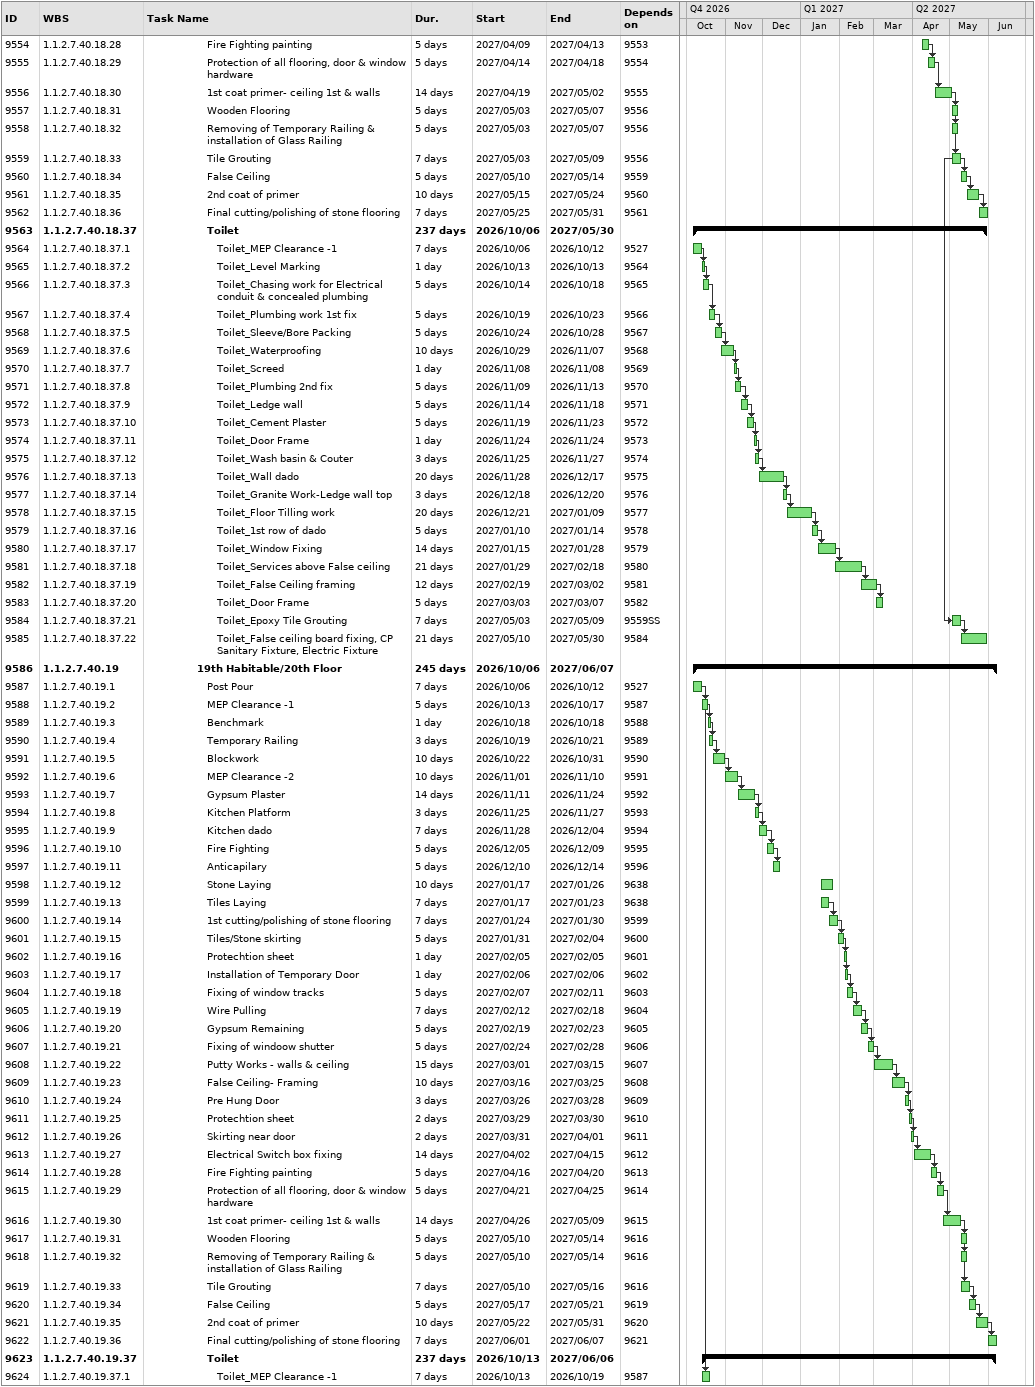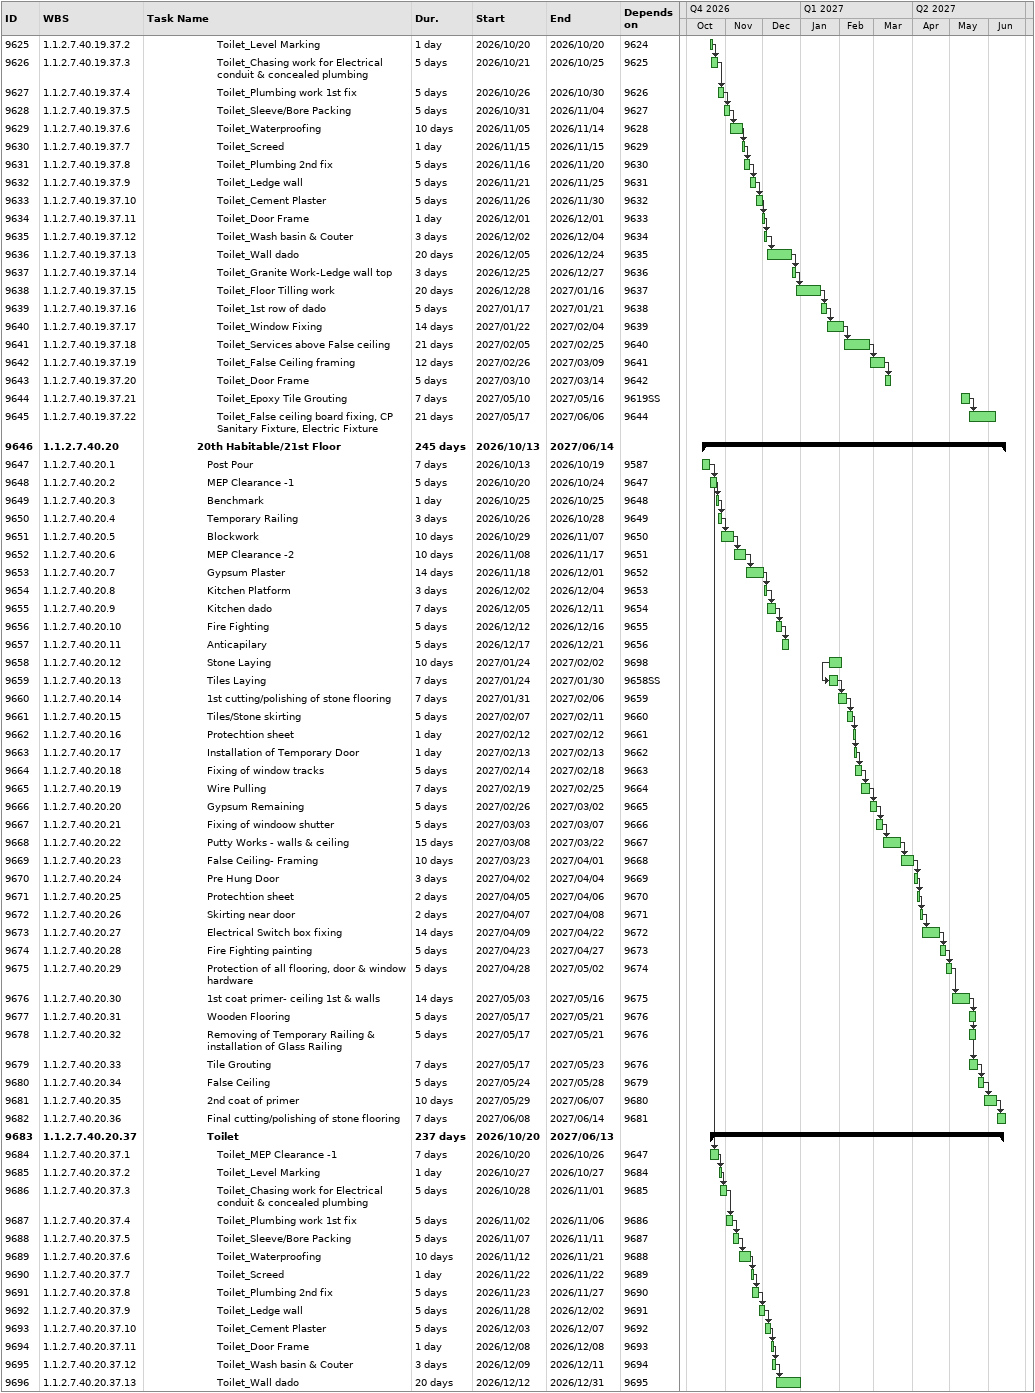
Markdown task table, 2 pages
| ID | WBS | Task | Duration | Start | Finish | Predecessors |
|---|---|---|---|---|---|---|
| 9554 | 1.1.2.7.40.18.28 | Fire Fighting painting | 5d | 2027-04-09 | 2027-04-13 | 9553 |
| 9555 | 1.1.2.7.40.18.29 | Protection of all flooring, door & window hardware | 5d | 2027-04-14 | 2027-04-18 | 9554 |
| 9556 | 1.1.2.7.40.18.30 | 1st coat primer- ceiling 1st & walls | 14d | 2027-04-19 | 2027-05-02 | 9555 |
| 9557 | 1.1.2.7.40.18.31 | Wooden Flooring | 5d | 2027-05-03 | 2027-05-07 | 9556 |
| 9558 | 1.1.2.7.40.18.32 | Removing of Temporary Railing & installation of Glass Railing | 5d | 2027-05-03 | 2027-05-07 | 9556 |
| 9559 | 1.1.2.7.40.18.33 | Tile Grouting | 7d | 2027-05-03 | 2027-05-09 | 9556 |
| 9560 | 1.1.2.7.40.18.34 | False Ceiling | 5d | 2027-05-10 | 2027-05-14 | 9559 |
| 9561 | 1.1.2.7.40.18.35 | 2nd coat of primer | 10d | 2027-05-15 | 2027-05-24 | 9560 |
| 9562 | 1.1.2.7.40.18.36 | Final cutting/polishing of stone flooring | 7d | 2027-05-25 | 2027-05-31 | 9561 |
| 9563 | 1.1.2.7.40.18.37 | **Toilet** | 237d | 2026-10-06 | 2027-05-30 |  |
| 9564 | 1.1.2.7.40.18.37.1 | Toilet_MEP Clearance -1 | 7d | 2026-10-06 | 2026-10-12 | 9527 |
| 9565 | 1.1.2.7.40.18.37.2 | Toilet_Level Marking | 1d | 2026-10-13 | 2026-10-13 | 9564 |
| 9566 | 1.1.2.7.40.18.37.3 | Toilet_Chasing work for Electrical conduit & concealed plumbing | 5d | 2026-10-14 | 2026-10-18 | 9565 |
| 9567 | 1.1.2.7.40.18.37.4 | Toilet_Plumbing work 1st fix | 5d | 2026-10-19 | 2026-10-23 | 9566 |
| 9568 | 1.1.2.7.40.18.37.5 | Toilet_Sleeve/Bore Packing | 5d | 2026-10-24 | 2026-10-28 | 9567 |
| 9569 | 1.1.2.7.40.18.37.6 | Toilet_Waterproofing | 10d | 2026-10-29 | 2026-11-07 | 9568 |
| 9570 | 1.1.2.7.40.18.37.7 | Toilet_Screed | 1d | 2026-11-08 | 2026-11-08 | 9569 |
| 9571 | 1.1.2.7.40.18.37.8 | Toilet_Plumbing 2nd fix | 5d | 2026-11-09 | 2026-11-13 | 9570 |
| 9572 | 1.1.2.7.40.18.37.9 | Toilet_Ledge wall | 5d | 2026-11-14 | 2026-11-18 | 9571 |
| 9573 | 1.1.2.7.40.18.37.10 | Toilet_Cement Plaster | 5d | 2026-11-19 | 2026-11-23 | 9572 |
| 9574 | 1.1.2.7.40.18.37.11 | Toilet_Door Frame | 1d | 2026-11-24 | 2026-11-24 | 9573 |
| 9575 | 1.1.2.7.40.18.37.12 | Toilet_Wash basin & Couter | 3d | 2026-11-25 | 2026-11-27 | 9574 |
| 9576 | 1.1.2.7.40.18.37.13 | Toilet_Wall dado | 20d | 2026-11-28 | 2026-12-17 | 9575 |
| 9577 | 1.1.2.7.40.18.37.14 | Toilet_Granite Work-Ledge wall top | 3d | 2026-12-18 | 2026-12-20 | 9576 |
| 9578 | 1.1.2.7.40.18.37.15 | Toilet_Floor Tilling work | 20d | 2026-12-21 | 2027-01-09 | 9577 |
| 9579 | 1.1.2.7.40.18.37.16 | Toilet_1st row of dado | 5d | 2027-01-10 | 2027-01-14 | 9578 |
| 9580 | 1.1.2.7.40.18.37.17 | Toilet_Window Fixing | 14d | 2027-01-15 | 2027-01-28 | 9579 |
| 9581 | 1.1.2.7.40.18.37.18 | Toilet_Services above False ceiling | 21d | 2027-01-29 | 2027-02-18 | 9580 |
| 9582 | 1.1.2.7.40.18.37.19 | Toilet_False Ceiling framing | 12d | 2027-02-19 | 2027-03-02 | 9581 |
| 9583 | 1.1.2.7.40.18.37.20 | Toilet_Door Frame | 5d | 2027-03-03 | 2027-03-07 | 9582 |
| 9584 | 1.1.2.7.40.18.37.21 | Toilet_Epoxy Tile Grouting | 7d | 2027-05-03 | 2027-05-09 | 9559SS |
| 9585 | 1.1.2.7.40.18.37.22 | Toilet_False ceiling board fixing, CP Sanitary Fixture, Electric Fixture | 21d | 2027-05-10 | 2027-05-30 | 9584 |
| 9586 | 1.1.2.7.40.19 | **19th Habitable/20th Floor** | 245d | 2026-10-06 | 2027-06-07 |  |
| 9587 | 1.1.2.7.40.19.1 | Post Pour | 7d | 2026-10-06 | 2026-10-12 | 9527 |
| 9588 | 1.1.2.7.40.19.2 | MEP Clearance -1 | 5d | 2026-10-13 | 2026-10-17 | 9587 |
| 9589 | 1.1.2.7.40.19.3 | Benchmark | 1d | 2026-10-18 | 2026-10-18 | 9588 |
| 9590 | 1.1.2.7.40.19.4 | Temporary Railing | 3d | 2026-10-19 | 2026-10-21 | 9589 |
| 9591 | 1.1.2.7.40.19.5 | Blockwork | 10d | 2026-10-22 | 2026-10-31 | 9590 |
| 9592 | 1.1.2.7.40.19.6 | MEP Clearance -2 | 10d | 2026-11-01 | 2026-11-10 | 9591 |
| 9593 | 1.1.2.7.40.19.7 | Gypsum Plaster | 14d | 2026-11-11 | 2026-11-24 | 9592 |
| 9594 | 1.1.2.7.40.19.8 | Kitchen Platform | 3d | 2026-11-25 | 2026-11-27 | 9593 |
| 9595 | 1.1.2.7.40.19.9 | Kitchen dado | 7d | 2026-11-28 | 2026-12-04 | 9594 |
| 9596 | 1.1.2.7.40.19.10 | Fire Fighting | 5d | 2026-12-05 | 2026-12-09 | 9595 |
| 9597 | 1.1.2.7.40.19.11 | Anticapilary | 5d | 2026-12-10 | 2026-12-14 | 9596 |
| 9598 | 1.1.2.7.40.19.12 | Stone Laying | 10d | 2027-01-17 | 2027-01-26 | 9638 |
| 9599 | 1.1.2.7.40.19.13 | Tiles Laying | 7d | 2027-01-17 | 2027-01-23 | 9638 |
| 9600 | 1.1.2.7.40.19.14 | 1st cutting/polishing of stone flooring | 7d | 2027-01-24 | 2027-01-30 | 9599 |
| 9601 | 1.1.2.7.40.19.15 | Tiles/Stone skirting | 5d | 2027-01-31 | 2027-02-04 | 9600 |
| 9602 | 1.1.2.7.40.19.16 | Protechtion sheet | 1d | 2027-02-05 | 2027-02-05 | 9601 |
| 9603 | 1.1.2.7.40.19.17 | Installation of Temporary Door | 1d | 2027-02-06 | 2027-02-06 | 9602 |
| 9604 | 1.1.2.7.40.19.18 | Fixing of window tracks | 5d | 2027-02-07 | 2027-02-11 | 9603 |
| 9605 | 1.1.2.7.40.19.19 | Wire Pulling | 7d | 2027-02-12 | 2027-02-18 | 9604 |
| 9606 | 1.1.2.7.40.19.20 | Gypsum Remaining | 5d | 2027-02-19 | 2027-02-23 | 9605 |
| 9607 | 1.1.2.7.40.19.21 | Fixing of windoow shutter | 5d | 2027-02-24 | 2027-02-28 | 9606 |
| 9608 | 1.1.2.7.40.19.22 | Putty Works - walls & ceiling | 15d | 2027-03-01 | 2027-03-15 | 9607 |
| 9609 | 1.1.2.7.40.19.23 | False Ceiling- Framing | 10d | 2027-03-16 | 2027-03-25 | 9608 |
| 9610 | 1.1.2.7.40.19.24 | Pre Hung Door | 3d | 2027-03-26 | 2027-03-28 | 9609 |
| 9611 | 1.1.2.7.40.19.25 | Protechtion sheet | 2d | 2027-03-29 | 2027-03-30 | 9610 |
| 9612 | 1.1.2.7.40.19.26 | Skirting near door | 2d | 2027-03-31 | 2027-04-01 | 9611 |
| 9613 | 1.1.2.7.40.19.27 | Electrical Switch box fixing | 14d | 2027-04-02 | 2027-04-15 | 9612 |
| 9614 | 1.1.2.7.40.19.28 | Fire Fighting painting | 5d | 2027-04-16 | 2027-04-20 | 9613 |
| 9615 | 1.1.2.7.40.19.29 | Protection of all flooring, door & window hardware | 5d | 2027-04-21 | 2027-04-25 | 9614 |
| 9616 | 1.1.2.7.40.19.30 | 1st coat primer- ceiling 1st & walls | 14d | 2027-04-26 | 2027-05-09 | 9615 |
| 9617 | 1.1.2.7.40.19.31 | Wooden Flooring | 5d | 2027-05-10 | 2027-05-14 | 9616 |
| 9618 | 1.1.2.7.40.19.32 | Removing of Temporary Railing & installation of Glass Railing | 5d | 2027-05-10 | 2027-05-14 | 9616 |
| 9619 | 1.1.2.7.40.19.33 | Tile Grouting | 7d | 2027-05-10 | 2027-05-16 | 9616 |
| 9620 | 1.1.2.7.40.19.34 | False Ceiling | 5d | 2027-05-17 | 2027-05-21 | 9619 |
| 9621 | 1.1.2.7.40.19.35 | 2nd coat of primer | 10d | 2027-05-22 | 2027-05-31 | 9620 |
| 9622 | 1.1.2.7.40.19.36 | Final cutting/polishing of stone flooring | 7d | 2027-06-01 | 2027-06-07 | 9621 |
| 9623 | 1.1.2.7.40.19.37 | **Toilet** | 237d | 2026-10-13 | 2027-06-06 |  |
| 9624 | 1.1.2.7.40.19.37.1 | Toilet_MEP Clearance -1 | 7d | 2026-10-13 | 2026-10-19 | 9587 |
| 9625 | 1.1.2.7.40.19.37.2 | Toilet_Level Marking | 1d | 2026-10-20 | 2026-10-20 | 9624 |
| 9626 | 1.1.2.7.40.19.37.3 | Toilet_Chasing work for Electrical conduit & concealed plumbing | 5d | 2026-10-21 | 2026-10-25 | 9625 |
| 9627 | 1.1.2.7.40.19.37.4 | Toilet_Plumbing work 1st fix | 5d | 2026-10-26 | 2026-10-30 | 9626 |
| 9628 | 1.1.2.7.40.19.37.5 | Toilet_Sleeve/Bore Packing | 5d | 2026-10-31 | 2026-11-04 | 9627 |
| 9629 | 1.1.2.7.40.19.37.6 | Toilet_Waterproofing | 10d | 2026-11-05 | 2026-11-14 | 9628 |
| 9630 | 1.1.2.7.40.19.37.7 | Toilet_Screed | 1d | 2026-11-15 | 2026-11-15 | 9629 |
| 9631 | 1.1.2.7.40.19.37.8 | Toilet_Plumbing 2nd fix | 5d | 2026-11-16 | 2026-11-20 | 9630 |
| 9632 | 1.1.2.7.40.19.37.9 | Toilet_Ledge wall | 5d | 2026-11-21 | 2026-11-25 | 9631 |
| 9633 | 1.1.2.7.40.19.37.10 | Toilet_Cement Plaster | 5d | 2026-11-26 | 2026-11-30 | 9632 |
| 9634 | 1.1.2.7.40.19.37.11 | Toilet_Door Frame | 1d | 2026-12-01 | 2026-12-01 | 9633 |
| 9635 | 1.1.2.7.40.19.37.12 | Toilet_Wash basin & Couter | 3d | 2026-12-02 | 2026-12-04 | 9634 |
| 9636 | 1.1.2.7.40.19.37.13 | Toilet_Wall dado | 20d | 2026-12-05 | 2026-12-24 | 9635 |
| 9637 | 1.1.2.7.40.19.37.14 | Toilet_Granite Work-Ledge wall top | 3d | 2026-12-25 | 2026-12-27 | 9636 |
| 9638 | 1.1.2.7.40.19.37.15 | Toilet_Floor Tilling work | 20d | 2026-12-28 | 2027-01-16 | 9637 |
| 9639 | 1.1.2.7.40.19.37.16 | Toilet_1st row of dado | 5d | 2027-01-17 | 2027-01-21 | 9638 |
| 9640 | 1.1.2.7.40.19.37.17 | Toilet_Window Fixing | 14d | 2027-01-22 | 2027-02-04 | 9639 |
| 9641 | 1.1.2.7.40.19.37.18 | Toilet_Services above False ceiling | 21d | 2027-02-05 | 2027-02-25 | 9640 |
| 9642 | 1.1.2.7.40.19.37.19 | Toilet_False Ceiling framing | 12d | 2027-02-26 | 2027-03-09 | 9641 |
| 9643 | 1.1.2.7.40.19.37.20 | Toilet_Door Frame | 5d | 2027-03-10 | 2027-03-14 | 9642 |
| 9644 | 1.1.2.7.40.19.37.21 | Toilet_Epoxy Tile Grouting | 7d | 2027-05-10 | 2027-05-16 | 9619SS |
| 9645 | 1.1.2.7.40.19.37.22 | Toilet_False ceiling board fixing, CP Sanitary Fixture, Electric Fixture | 21d | 2027-05-17 | 2027-06-06 | 9644 |
| 9646 | 1.1.2.7.40.20 | **20th Habitable/21st Floor** | 245d | 2026-10-13 | 2027-06-14 |  |
| 9647 | 1.1.2.7.40.20.1 | Post Pour | 7d | 2026-10-13 | 2026-10-19 | 9587 |
| 9648 | 1.1.2.7.40.20.2 | MEP Clearance -1 | 5d | 2026-10-20 | 2026-10-24 | 9647 |
| 9649 | 1.1.2.7.40.20.3 | Benchmark | 1d | 2026-10-25 | 2026-10-25 | 9648 |
| 9650 | 1.1.2.7.40.20.4 | Temporary Railing | 3d | 2026-10-26 | 2026-10-28 | 9649 |
| 9651 | 1.1.2.7.40.20.5 | Blockwork | 10d | 2026-10-29 | 2026-11-07 | 9650 |
| 9652 | 1.1.2.7.40.20.6 | MEP Clearance -2 | 10d | 2026-11-08 | 2026-11-17 | 9651 |
| 9653 | 1.1.2.7.40.20.7 | Gypsum Plaster | 14d | 2026-11-18 | 2026-12-01 | 9652 |
| 9654 | 1.1.2.7.40.20.8 | Kitchen Platform | 3d | 2026-12-02 | 2026-12-04 | 9653 |
| 9655 | 1.1.2.7.40.20.9 | Kitchen dado | 7d | 2026-12-05 | 2026-12-11 | 9654 |
| 9656 | 1.1.2.7.40.20.10 | Fire Fighting | 5d | 2026-12-12 | 2026-12-16 | 9655 |
| 9657 | 1.1.2.7.40.20.11 | Anticapilary | 5d | 2026-12-17 | 2026-12-21 | 9656 |
| 9658 | 1.1.2.7.40.20.12 | Stone Laying | 10d | 2027-01-24 | 2027-02-02 | 9698 |
| 9659 | 1.1.2.7.40.20.13 | Tiles Laying | 7d | 2027-01-24 | 2027-01-30 | 9658SS |
| 9660 | 1.1.2.7.40.20.14 | 1st cutting/polishing of stone flooring | 7d | 2027-01-31 | 2027-02-06 | 9659 |
| 9661 | 1.1.2.7.40.20.15 | Tiles/Stone skirting | 5d | 2027-02-07 | 2027-02-11 | 9660 |
| 9662 | 1.1.2.7.40.20.16 | Protechtion sheet | 1d | 2027-02-12 | 2027-02-12 | 9661 |
| 9663 | 1.1.2.7.40.20.17 | Installation of Temporary Door | 1d | 2027-02-13 | 2027-02-13 | 9662 |
| 9664 | 1.1.2.7.40.20.18 | Fixing of window tracks | 5d | 2027-02-14 | 2027-02-18 | 9663 |
| 9665 | 1.1.2.7.40.20.19 | Wire Pulling | 7d | 2027-02-19 | 2027-02-25 | 9664 |
| 9666 | 1.1.2.7.40.20.20 | Gypsum Remaining | 5d | 2027-02-26 | 2027-03-02 | 9665 |
| 9667 | 1.1.2.7.40.20.21 | Fixing of windoow shutter | 5d | 2027-03-03 | 2027-03-07 | 9666 |
| 9668 | 1.1.2.7.40.20.22 | Putty Works - walls & ceiling | 15d | 2027-03-08 | 2027-03-22 | 9667 |
| 9669 | 1.1.2.7.40.20.23 | False Ceiling- Framing | 10d | 2027-03-23 | 2027-04-01 | 9668 |
| 9670 | 1.1.2.7.40.20.24 | Pre Hung Door | 3d | 2027-04-02 | 2027-04-04 | 9669 |
| 9671 | 1.1.2.7.40.20.25 | Protechtion sheet | 2d | 2027-04-05 | 2027-04-06 | 9670 |
| 9672 | 1.1.2.7.40.20.26 | Skirting near door | 2d | 2027-04-07 | 2027-04-08 | 9671 |
| 9673 | 1.1.2.7.40.20.27 | Electrical Switch box fixing | 14d | 2027-04-09 | 2027-04-22 | 9672 |
| 9674 | 1.1.2.7.40.20.28 | Fire Fighting painting | 5d | 2027-04-23 | 2027-04-27 | 9673 |
| 9675 | 1.1.2.7.40.20.29 | Protection of all flooring, door & window hardware | 5d | 2027-04-28 | 2027-05-02 | 9674 |
| 9676 | 1.1.2.7.40.20.30 | 1st coat primer- ceiling 1st & walls | 14d | 2027-05-03 | 2027-05-16 | 9675 |
| 9677 | 1.1.2.7.40.20.31 | Wooden Flooring | 5d | 2027-05-17 | 2027-05-21 | 9676 |
| 9678 | 1.1.2.7.40.20.32 | Removing of Temporary Railing & installation of Glass Railing | 5d | 2027-05-17 | 2027-05-21 | 9676 |
| 9679 | 1.1.2.7.40.20.33 | Tile Grouting | 7d | 2027-05-17 | 2027-05-23 | 9676 |
| 9680 | 1.1.2.7.40.20.34 | False Ceiling | 5d | 2027-05-24 | 2027-05-28 | 9679 |
| 9681 | 1.1.2.7.40.20.35 | 2nd coat of primer | 10d | 2027-05-29 | 2027-06-07 | 9680 |
| 9682 | 1.1.2.7.40.20.36 | Final cutting/polishing of stone flooring | 7d | 2027-06-08 | 2027-06-14 | 9681 |
| 9683 | 1.1.2.7.40.20.37 | **Toilet** | 237d | 2026-10-20 | 2027-06-13 |  |
| 9684 | 1.1.2.7.40.20.37.1 | Toilet_MEP Clearance -1 | 7d | 2026-10-20 | 2026-10-26 | 9647 |
| 9685 | 1.1.2.7.40.20.37.2 | Toilet_Level Marking | 1d | 2026-10-27 | 2026-10-27 | 9684 |
| 9686 | 1.1.2.7.40.20.37.3 | Toilet_Chasing work for Electrical conduit & concealed plumbing | 5d | 2026-10-28 | 2026-11-01 | 9685 |
| 9687 | 1.1.2.7.40.20.37.4 | Toilet_Plumbing work 1st fix | 5d | 2026-11-02 | 2026-11-06 | 9686 |
| 9688 | 1.1.2.7.40.20.37.5 | Toilet_Sleeve/Bore Packing | 5d | 2026-11-07 | 2026-11-11 | 9687 |
| 9689 | 1.1.2.7.40.20.37.6 | Toilet_Waterproofing | 10d | 2026-11-12 | 2026-11-21 | 9688 |
| 9690 | 1.1.2.7.40.20.37.7 | Toilet_Screed | 1d | 2026-11-22 | 2026-11-22 | 9689 |
| 9691 | 1.1.2.7.40.20.37.8 | Toilet_Plumbing 2nd fix | 5d | 2026-11-23 | 2026-11-27 | 9690 |
| 9692 | 1.1.2.7.40.20.37.9 | Toilet_Ledge wall | 5d | 2026-11-28 | 2026-12-02 | 9691 |
| 9693 | 1.1.2.7.40.20.37.10 | Toilet_Cement Plaster | 5d | 2026-12-03 | 2026-12-07 | 9692 |
| 9694 | 1.1.2.7.40.20.37.11 | Toilet_Door Frame | 1d | 2026-12-08 | 2026-12-08 | 9693 |
| 9695 | 1.1.2.7.40.20.37.12 | Toilet_Wash basin & Couter | 3d | 2026-12-09 | 2026-12-11 | 9694 |
| 9696 | 1.1.2.7.40.20.37.13 | Toilet_Wall dado | 20d | 2026-12-12 | 2026-12-31 | 9695 |
